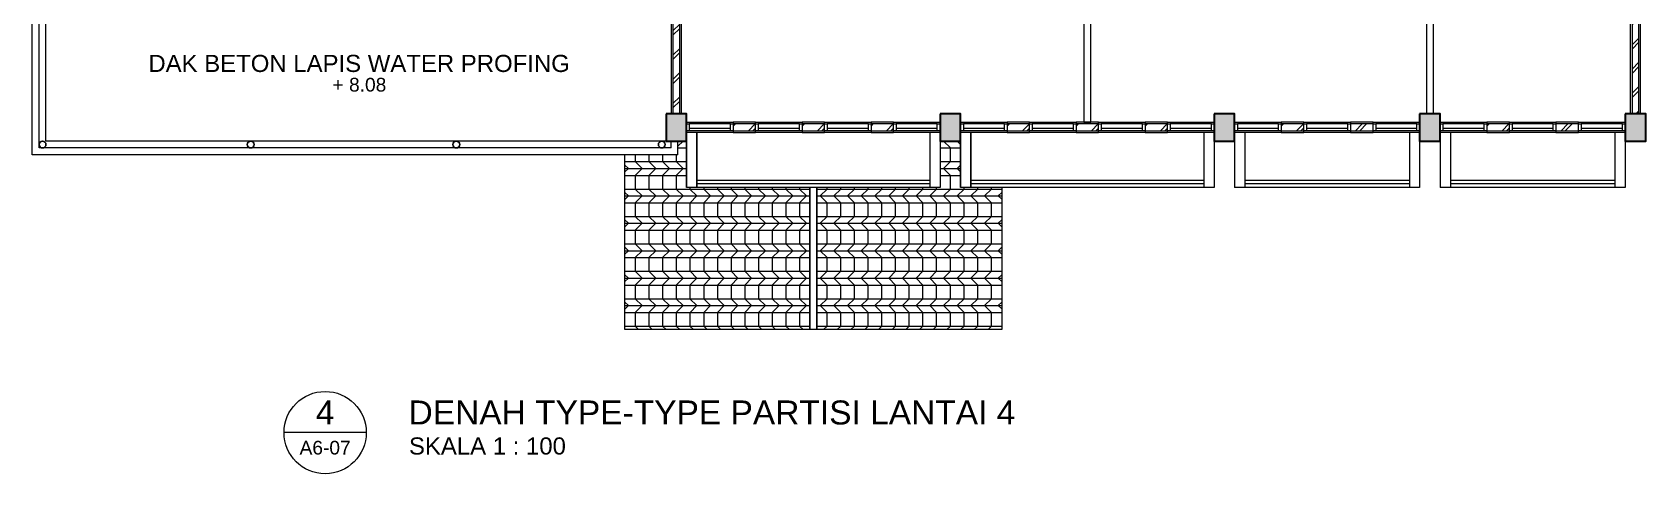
# Model space of a CAD drawing. Header units: millimetres. Extents: x -11 to 1625, y -267 to 180.
# Drawn here: x 1040.36 to 1063.91, y -180.94 to -174.5 of the extents above; entities that cross this region are included whole.
import ezdxf
from ezdxf.enums import TextEntityAlignment as Align

# ---------------------------------------------------------------- set-up
doc = ezdxf.new("R2010")
doc.units = ezdxf.units.MM
for name, color, linetype, lineweight in [('ars', 11, 'Continuous', 5), ('dinding', 5, 'Continuous', 15), ('KOLOM', 1, 'Continuous', 30), ('kus', 63, 'Continuous', 15), ('lan', 7, 'Continuous', 15), ('not', 7, 'Continuous', 20), ('PARTISI', 190, 'Continuous', 9), ('SANITAIR', 4, 'Continuous', 5), ('sol kol', 8, 'Continuous', 0)]:
    doc.layers.add(name, color=color, linetype=linetype, lineweight=lineweight)
doc.styles.get("Standard").update_dxf_attribs({"font": 'ARIALUNI.TTF'})

# ---------------------------------------------------------------- blocks, each defined once
blk = doc.blocks.new('Ndtpd')
blk.add_line((0.747, 0), (-0.747, 0))
blk.add_circle((0, 0), 0.747)
at = {"flags": 4}
for tag, height, p in [('NO', 0.5, (0, 0.148)), ('NOLBR', 0.3, (0, -0.398))]:
    blk.add_attdef(tag, text='', height=height, dxfattribs=at).set_placement(p, align=Align.CENTER)
for tag, p, height in [('NDTPD', (1.516, 0.148), 0.5), ('SKALA', (1.523, -0.398), 0.3)]:
    blk.add_attdef(tag, p, '', height=height, dxfattribs=at)
blk = doc.blocks.new('K1')
at = {"layer": 'KOLOM'}
blk.add_lwpolyline([(0.2, 0.15), (-0.2, 0.15), (-0.2, -0.15), (0.2, -0.15), (0.2, 0.15)], dxfattribs=at)
blk = doc.blocks.new('NOTASI RUANG')
at = {"layer": 'not'}
for height, p in [(0.26, (-0.011, 0.3)), (0.175, (-0.009, -0.017))]:
    blk.add_attdef('RUANG', text='', height=height, dxfattribs=at).set_placement(p, align=Align.MIDDLE_CENTER)

msp = doc.modelspace()

# ---------------------------------------------------------------- hatches: boundary and pattern name
at = {"layer": 'ars'}
h = msp.add_hatch(dxfattribs=at)
h.set_pattern_fill('TEMBOK', color=256, scale=0.25)
h.set_pattern_definition([(45, (1053.76178, -176.08964), (-0.176777, 0.176777), []), (45, (1053.82428, -176.08964), (-0.176777, 0.176777), [])])
h.paths.add_polyline_path([(1049.8117814, -175.6896418), (1049.8117814, -171.5896418), (1049.7117814, -171.5896418), (1049.7117814, -175.6896418)])
h = msp.add_hatch(dxfattribs=at)
h.set_pattern_fill('TEMBOK', color=256, scale=0.25)
h.set_pattern_definition([(45, (1052.76178, -176.08964), (-0.1767767, 0.1767767), []), (45, (1052.82428, -176.08964), (-0.1767767, 0.1767767), [])])
h.paths.add_polyline_path([(1063.8117814, -175.6896418), (1063.8117814, -171.5896418), (1063.7117814, -171.5896418), (1063.7117814, -175.6896418)])
h = msp.add_hatch(dxfattribs=at)
h.set_pattern_fill('TEMBOK', color=256, scale=0.25)
h.set_pattern_definition([(45, (1046.46178, -177.46464), (-0.176777, 0.176777), []), (45, (1046.52428, -177.46464), (-0.176777, 0.176777), [])])
h.paths.add_polyline_path([(1050.918448, -175.8396418), (1050.5917814, -175.8396418), (1050.5917814, -175.9396418), (1050.918448, -175.9396418)])
h = msp.add_hatch(dxfattribs=at)
h.set_pattern_fill('TEMBOK', color=256, scale=0.25)
h.set_pattern_definition([(45, (1047.46845, -177.46464), (-0.176777, 0.176777), []), (45, (1047.53095, -177.46464), (-0.176777, 0.176777), [])])
h.paths.add_polyline_path([(1051.9251147, -175.8396418), (1051.598448, -175.8396418), (1051.598448, -175.9396418), (1051.9251147, -175.9396418)])
h = msp.add_hatch(dxfattribs=at)
h.set_pattern_fill('TEMBOK', color=256, scale=0.25)
h.set_pattern_definition([(45, (1048.47511, -177.46464), (-0.176777, 0.176777), []), (45, (1048.53761, -177.46464), (-0.176777, 0.176777), [])])
h.paths.add_polyline_path([(1052.9317814, -175.8396418), (1052.6051147, -175.8396418), (1052.6051147, -175.9396418), (1052.9317814, -175.9396418)])
h = msp.add_hatch(dxfattribs=at)
h.set_pattern_fill('TEMBOK', color=256, scale=0.25)
h.set_pattern_definition([(45, (1050.46178, -177.46464), (-0.176777, 0.176777), []), (45, (1050.52428, -177.46464), (-0.176777, 0.176777), [])])
h.paths.add_polyline_path([(1054.918448, -175.8396418), (1054.5917814, -175.8396418), (1054.5917814, -175.9396418), (1054.918448, -175.9396418)])
h = msp.add_hatch(dxfattribs=at)
h.set_pattern_fill('TEMBOK', color=256, scale=0.25)
h.set_pattern_definition([(45, (1051.46845, -177.46464), (-0.176777, 0.176777), []), (45, (1051.53095, -177.46464), (-0.176777, 0.176777), [])])
h.paths.add_polyline_path([(1055.9251147, -175.8396418), (1055.598448, -175.8396418), (1055.598448, -175.9396418), (1055.9251147, -175.9396418)])
h = msp.add_hatch(dxfattribs=at)
h.set_pattern_fill('TEMBOK', color=256, scale=0.25)
h.set_pattern_definition([(45, (1052.47511, -177.46464), (-0.176777, 0.176777), []), (45, (1052.53761, -177.46464), (-0.176777, 0.176777), [])])
h.paths.add_polyline_path([(1056.9317814, -175.8396418), (1056.6051147, -175.8396418), (1056.6051147, -175.9396418), (1056.9317814, -175.9396418)])
h = msp.add_hatch(dxfattribs=at)
h.set_pattern_fill('TEMBOK', color=256, scale=0.25)
h.set_pattern_definition([(45, (1054.46178, -177.46464), (-0.176777, 0.176777), []), (45, (1054.52428, -177.46464), (-0.176777, 0.176777), [])])
h.paths.add_polyline_path([(1058.9217814, -175.8396418), (1058.5917814, -175.8396418), (1058.5917814, -175.9396418), (1058.9217814, -175.9396418)])
h = msp.add_hatch(dxfattribs=at)
h.set_pattern_fill('TEMBOK', color=256, scale=0.25)
h.set_pattern_definition([(45, (1055.32178, -177.46464), (-0.176777, 0.176777), []), (45, (1055.38428, -177.46464), (-0.176777, 0.176777), [])])
h.paths.add_polyline_path([(1059.9317814, -175.8396418), (1059.6017814, -175.8396418), (1059.6017814, -175.9396418), (1059.9317814, -175.9396418)])
h = msp.add_hatch(dxfattribs=at)
h.set_pattern_fill('TEMBOK', color=256, scale=0.25)
h.set_pattern_definition([(45, (1057.46178, -177.46464), (-0.176777, 0.176777), []), (45, (1057.52428, -177.46464), (-0.176777, 0.176777), [])])
h.paths.add_polyline_path([(1061.9217814, -175.8396418), (1061.5917814, -175.8396418), (1061.5917814, -175.9396418), (1061.9217814, -175.9396418)])
h = msp.add_hatch(dxfattribs=at)
h.set_pattern_fill('TEMBOK', color=256, scale=0.25)
h.set_pattern_definition([(45, (1058.32178, -177.46464), (-0.176777, 0.176777), []), (45, (1058.38428, -177.46464), (-0.176777, 0.176777), [])])
h.paths.add_polyline_path([(1062.9317814, -175.8396418), (1062.6017814, -175.8396418), (1062.6017814, -175.9396418), (1062.9317814, -175.9396418)])
h = msp.add_hatch(dxfattribs=at)
h.set_pattern_fill('PLENTONG', color=256, scale=0.1, angle=270)
h.set_pattern_definition([(0, (1053.7618, -175.98964), (1e-16, 0.4), []), (0, (1053.7618, -176.08964), (1e-16, 0.4), []), (0, (1053.7618, -176.18964), (1e-16, 0.4), []), (315, (1053.76178, -175.98964), (0.2, -5e-17), [0.141421, -0.424264]), (45, (1053.76178, -176.18964), (-0.2, 5e-17), [0.141421, -0.424264]), (270, (1053.76178, -176.18964), (0.2, -4e-17), [0.2, -0.2])])
h.paths.add_polyline_path([(1049.9117814, -176.7646418), (1049.9117814, -176.0896418), (1049.7867814, -176.0896418), (1049.7867814, -176.2896418), (1049.0117814, -176.2896418), (1049.0117814, -178.8396418), (1051.7117814, -178.8396418), (1051.7117814, -176.7646418)])
h = msp.add_hatch(dxfattribs=at)
h.set_pattern_fill('PLENTONG', color=256, scale=0.1, angle=90)
h.set_pattern_definition([(180, (1053.7618, -176.18964), (-5e-17, -0.4), []), (180, (1053.7618, -176.08964), (-5e-17, -0.4), []), (180, (1053.7618, -175.98964), (-5e-17, -0.4), []), (135, (1053.76178, -176.18964), (-0.2, 2e-17), [0.141421, -0.424264]), (225, (1053.76178, -175.98964), (0.2, -2e-17), [0.141421, -0.424264]), (90, (1053.76178, -175.98964), (-0.2, 1e-17), [0.2, -0.2])])
h.paths.add_polyline_path([(1053.6117814, -176.7646418), (1051.8117814, -176.7646418), (1051.8117814, -178.8396418), (1054.5117814, -178.8396418), (1054.5117814, -176.7646418), (1053.9117814, -176.7646418), (1053.9117814, -176.0896418), (1053.6117814, -176.0896418)])
at = {"layer": 'sol kol'}
for points in [[(1049.6117814, -175.6896418), (1049.6117814, -176.0896418), (1049.9117814, -176.0896418), (1049.9117814, -175.6896418)], [(1053.6117814, -175.6896418), (1053.6117814, -176.0896418), (1053.9117814, -176.0896418), (1053.9117814, -175.6896418)], [(1057.6117814, -175.6896418), (1057.6117814, -176.0896418), (1057.9117814, -176.0896418), (1057.9117814, -175.6896418)], [(1060.6117814, -175.6896418), (1060.6117814, -176.0896418), (1060.9117814, -176.0896418), (1060.9117814, -175.6896418)], [(1063.6117814, -175.6896418), (1063.6117814, -176.0896418), (1063.9117814, -176.0896418), (1063.9117814, -175.6896418)]]:
    msp.add_hatch(color=256, dxfattribs=at).paths.add_polyline_path(points)

# ---------------------------------------------------------------- linework, layer by layer
for p, q in [((1049.9117814, -176.0896418), (1049.9117814, -176.7646418)), ((1050.0617814, -175.9646418), (1050.0617814, -176.7646418)), ((1053.9117814, -176.0896418), (1053.9117814, -176.7646418)), ((1054.0617814, -175.9646418), (1054.0617814, -176.7646418)), ((1051.7117814, -178.8396418), (1051.7117814, -176.7646418)), ((1051.8117814, -178.8396418), (1051.8117814, -176.7646418))]:
    msp.add_line(p, q)
for centre in [(1040.5117814, -176.1396418), (1043.5501217, -176.1396418), (1046.5501217, -176.1396418), (1049.5501217, -176.1396418)]:
    msp.add_circle(centre, 0.05)
at = {"layer": 'ars'}
for points in [[(1049.8117814, -175.6896418), (1049.8117814, -171.5896418), (1049.7117814, -171.5896418), (1049.7117814, -175.6896418)], [(1063.8117814, -175.6896418), (1063.8117814, -171.5896418), (1063.7117814, -171.5896418), (1063.7117814, -175.6896418)], [(1050.918448, -175.8396418), (1050.5917814, -175.8396418), (1050.5917814, -175.9396418), (1050.918448, -175.9396418)], [(1051.9251147, -175.8396418), (1051.598448, -175.8396418), (1051.598448, -175.9396418), (1051.9251147, -175.9396418)], [(1052.9317814, -175.8396418), (1052.6051147, -175.8396418), (1052.6051147, -175.9396418), (1052.9317814, -175.9396418)], [(1054.918448, -175.8396418), (1054.5917814, -175.8396418), (1054.5917814, -175.9396418), (1054.918448, -175.9396418)], [(1055.9251147, -175.8396418), (1055.598448, -175.8396418), (1055.598448, -175.9396418), (1055.9251147, -175.9396418)], [(1056.9317814, -175.8396418), (1056.6051147, -175.8396418), (1056.6051147, -175.9396418), (1056.9317814, -175.9396418)], [(1058.9217814, -175.8396418), (1058.5917814, -175.8396418), (1058.5917814, -175.9396418), (1058.9217814, -175.9396418)], [(1059.9317814, -175.8396418), (1059.6017814, -175.8396418), (1059.6017814, -175.9396418), (1059.9317814, -175.9396418)], [(1061.9217814, -175.8396418), (1061.5917814, -175.8396418), (1061.5917814, -175.9396418), (1061.9217814, -175.9396418)], [(1062.9317814, -175.8396418), (1062.6017814, -175.8396418), (1062.6017814, -175.9396418), (1062.9317814, -175.9396418)]]:
    msp.add_lwpolyline(points, close=True, dxfattribs=at)
for points in [[(1053.4617814, -176.6646418), (1050.0617814, -176.6646418)], [(1053.4617814, -176.7146418), (1050.0617814, -176.7146418)], [(1057.4617814, -176.6646418), (1054.0617814, -176.6646418)], [(1057.4617814, -176.7146418), (1054.0617814, -176.7146418)], [(1060.4617814, -176.6646418), (1058.0617814, -176.6646418)], [(1060.4617814, -176.7146418), (1058.0617814, -176.7146418)], [(1063.4617814, -176.6646418), (1061.0617814, -176.6646418)], [(1063.4617814, -176.7146418), (1061.0617814, -176.7146418)]]:
    msp.add_lwpolyline(points, dxfattribs=at)
at = {"layer": 'dinding'}
for p, q in [((1040.3617814, -176.2896418), (1040.3617814, -164.4896418)), ((1040.4617814, -176.1896418), (1040.4617814, -164.5896418)), ((1049.6867814, -176.1896418), (1049.6867814, -176.0896418)), ((1049.7867814, -176.2896418), (1049.7867814, -176.0896418)), ((1049.7867814, -176.2896418), (1040.3617814, -176.2896418)), ((1049.6867814, -176.1896418), (1040.4617814, -176.1896418))]:
    msp.add_line(p, q, dxfattribs=at)
for points in [[(1049.8367814, -175.6896418), (1049.8367814, -171.5896418), (1049.6867814, -171.5896418), (1049.6867814, -175.6896418)], [(1063.8367814, -175.6896418), (1063.8367814, -171.5896418), (1063.6867814, -171.5896418), (1063.6867814, -175.6896418)], [(1050.918448, -175.8146418), (1050.5917814, -175.8146418), (1050.5917814, -175.9646418), (1050.918448, -175.9646418)], [(1051.9251147, -175.8146418), (1051.598448, -175.8146418), (1051.598448, -175.9646418), (1051.9251147, -175.9646418)], [(1052.9317814, -175.8146418), (1052.6051147, -175.8146418), (1052.6051147, -175.9646418), (1052.9317814, -175.9646418)], [(1054.918448, -175.8146418), (1054.5917814, -175.8146418), (1054.5917814, -175.9646418), (1054.918448, -175.9646418)], [(1055.9251147, -175.8146418), (1055.598448, -175.8146418), (1055.598448, -175.9646418), (1055.9251147, -175.9646418)], [(1056.9317814, -175.8146418), (1056.6051147, -175.8146418), (1056.6051147, -175.9646418), (1056.9317814, -175.9646418)], [(1058.9217814, -175.8146418), (1058.5917814, -175.8146418), (1058.5917814, -175.9646418), (1058.9217814, -175.9646418)], [(1059.9317814, -175.8146418), (1059.6017814, -175.8146418), (1059.6017814, -175.9646418), (1059.9317814, -175.9646418)], [(1061.9217814, -175.8146418), (1061.5917814, -175.8146418), (1061.5917814, -175.9646418), (1061.9217814, -175.9646418)], [(1062.9317814, -175.8146418), (1062.6017814, -175.8146418), (1062.6017814, -175.9646418), (1062.9317814, -175.9646418)]]:
    msp.add_lwpolyline(points, close=True, dxfattribs=at)
at = {"layer": 'kus'}
for p, q in [((1050.5517814, -175.8396418), (1049.9517814, -175.8396418)), ((1050.5517814, -175.9046418), (1049.9517814, -175.9046418)), ((1051.558448, -175.8396418), (1050.958448, -175.8396418)), ((1051.558448, -175.9046418), (1050.958448, -175.9046418)), ((1052.5651147, -175.8396418), (1051.9651147, -175.8396418)), ((1052.5651147, -175.9046418), (1051.9651147, -175.9046418)), ((1053.5717814, -175.8396418), (1052.9717814, -175.8396418)), ((1053.5717814, -175.9046418), (1052.9717814, -175.9046418)), ((1054.5517814, -175.8396418), (1053.9517814, -175.8396418)), ((1054.5517814, -175.9046418), (1053.9517814, -175.9046418)), ((1055.558448, -175.8396418), (1054.958448, -175.8396418)), ((1055.558448, -175.9046418), (1054.958448, -175.9046418)), ((1056.5651147, -175.8396418), (1055.9651147, -175.8396418)), ((1056.5651147, -175.9046418), (1055.9651147, -175.9046418)), ((1057.5717814, -175.8396418), (1056.9717814, -175.8396418)), ((1057.5717814, -175.9046418), (1056.9717814, -175.9046418)), ((1058.5517814, -175.8396418), (1057.9517814, -175.8396418)), ((1058.5517814, -175.9046418), (1057.9517814, -175.9046418)), ((1059.5617814, -175.8396418), (1058.9617814, -175.8396418)), ((1059.5617814, -175.9046418), (1058.9617814, -175.9046418)), ((1060.5717814, -175.8396418), (1059.9717814, -175.8396418)), ((1060.5717814, -175.9046418), (1059.9717814, -175.9046418)), ((1061.5517814, -175.8396418), (1060.9517814, -175.8396418)), ((1061.5517814, -175.9046418), (1060.9517814, -175.9046418)), ((1062.5617814, -175.8396418), (1061.9617814, -175.8396418)), ((1062.5617814, -175.9046418), (1061.9617814, -175.9046418)), ((1063.5717814, -175.8396418), (1062.9717814, -175.8396418)), ((1063.5717814, -175.9046418), (1062.9717814, -175.9046418)), ((1050.5517814, -175.9396418), (1049.9517814, -175.9396418)), ((1051.558448, -175.9396418), (1050.958448, -175.9396418)), ((1052.5651147, -175.9396418), (1051.9651147, -175.9396418)), ((1053.5717814, -175.9396418), (1052.9717814, -175.9396418)), ((1054.5517814, -175.9396418), (1053.9517814, -175.9396418)), ((1055.558448, -175.9396418), (1054.958448, -175.9396418)), ((1056.5651147, -175.9396418), (1055.9651147, -175.9396418)), ((1057.5717814, -175.9396418), (1056.9717814, -175.9396418)), ((1058.5517814, -175.9396418), (1057.9517814, -175.9396418)), ((1059.5617814, -175.9396418), (1058.9617814, -175.9396418)), ((1060.5717814, -175.9396418), (1059.9717814, -175.9396418)), ((1061.5517814, -175.9396418), (1060.9517814, -175.9396418)), ((1062.5617814, -175.9396418), (1061.9617814, -175.9396418)), ((1063.5717814, -175.9396418), (1062.9717814, -175.9396418))]:
    msp.add_line(p, q, dxfattribs=at)
for points in [[(1049.9517814, -175.9396418), (1049.9117814, -175.9396418), (1049.9117814, -175.8396418), (1049.9517814, -175.8396418)], [(1050.5917814, -175.9396418), (1050.5517814, -175.9396418), (1050.5517814, -175.8396418), (1050.5917814, -175.8396418)], [(1050.958448, -175.9396418), (1050.918448, -175.9396418), (1050.918448, -175.8396418), (1050.958448, -175.8396418)], [(1051.598448, -175.9396418), (1051.558448, -175.9396418), (1051.558448, -175.8396418), (1051.598448, -175.8396418)], [(1051.9651147, -175.9396418), (1051.9251147, -175.9396418), (1051.9251147, -175.8396418), (1051.9651147, -175.8396418)], [(1052.6051147, -175.9396418), (1052.5651147, -175.9396418), (1052.5651147, -175.8396418), (1052.6051147, -175.8396418)], [(1052.9717814, -175.9396418), (1052.9317814, -175.9396418), (1052.9317814, -175.8396418), (1052.9717814, -175.8396418)], [(1053.6117814, -175.9396418), (1053.5717814, -175.9396418), (1053.5717814, -175.8396418), (1053.6117814, -175.8396418)], [(1053.9517814, -175.9396418), (1053.9117814, -175.9396418), (1053.9117814, -175.8396418), (1053.9517814, -175.8396418)], [(1054.5917814, -175.9396418), (1054.5517814, -175.9396418), (1054.5517814, -175.8396418), (1054.5917814, -175.8396418)], [(1054.958448, -175.9396418), (1054.918448, -175.9396418), (1054.918448, -175.8396418), (1054.958448, -175.8396418)], [(1055.598448, -175.9396418), (1055.558448, -175.9396418), (1055.558448, -175.8396418), (1055.598448, -175.8396418)], [(1055.9651147, -175.9396418), (1055.9251147, -175.9396418), (1055.9251147, -175.8396418), (1055.9651147, -175.8396418)], [(1056.6051147, -175.9396418), (1056.5651147, -175.9396418), (1056.5651147, -175.8396418), (1056.6051147, -175.8396418)], [(1056.9717814, -175.9396418), (1056.9317814, -175.9396418), (1056.9317814, -175.8396418), (1056.9717814, -175.8396418)], [(1057.6117814, -175.9396418), (1057.5717814, -175.9396418), (1057.5717814, -175.8396418), (1057.6117814, -175.8396418)], [(1057.9517814, -175.9396418), (1057.9117814, -175.9396418), (1057.9117814, -175.8396418), (1057.9517814, -175.8396418)], [(1058.5917814, -175.9396418), (1058.5517814, -175.9396418), (1058.5517814, -175.8396418), (1058.5917814, -175.8396418)], [(1058.9617814, -175.9396418), (1058.9217814, -175.9396418), (1058.9217814, -175.8396418), (1058.9617814, -175.8396418)], [(1059.6017814, -175.9396418), (1059.5617814, -175.9396418), (1059.5617814, -175.8396418), (1059.6017814, -175.8396418)], [(1059.9717814, -175.9396418), (1059.9317814, -175.9396418), (1059.9317814, -175.8396418), (1059.9717814, -175.8396418)], [(1060.6117814, -175.9396418), (1060.5717814, -175.9396418), (1060.5717814, -175.8396418), (1060.6117814, -175.8396418)], [(1060.9517814, -175.9396418), (1060.9117814, -175.9396418), (1060.9117814, -175.8396418), (1060.9517814, -175.8396418)], [(1061.5917814, -175.9396418), (1061.5517814, -175.9396418), (1061.5517814, -175.8396418), (1061.5917814, -175.8396418)], [(1061.9617814, -175.9396418), (1061.9217814, -175.9396418), (1061.9217814, -175.8396418), (1061.9617814, -175.8396418)], [(1062.6017814, -175.9396418), (1062.5617814, -175.9396418), (1062.5617814, -175.8396418), (1062.6017814, -175.8396418)], [(1062.9717814, -175.9396418), (1062.9317814, -175.9396418), (1062.9317814, -175.8396418), (1062.9717814, -175.8396418)], [(1063.6117814, -175.9396418), (1063.5717814, -175.9396418), (1063.5717814, -175.8396418), (1063.6117814, -175.8396418)]]:
    msp.add_lwpolyline(points, close=True, dxfattribs=at)
at = {"layer": 'lan'}
for p, q in [((1053.4617814, -175.9646418), (1053.4617814, -176.7646418)), ((1053.6117814, -176.0896418), (1053.6117814, -176.7646418)), ((1057.4617814, -175.9646418), (1057.4617814, -176.7646418)), ((1057.6117814, -176.0896418), (1057.6117814, -176.7646418)), ((1057.9117814, -176.0896418), (1057.9117814, -176.7646418)), ((1058.0617814, -175.9646418), (1058.0617814, -176.7646418)), ((1060.4617814, -175.9646418), (1060.4617814, -176.7646418)), ((1060.6117814, -176.0896418), (1060.6117814, -176.7646418)), ((1060.9117814, -176.0896418), (1060.9117814, -176.7646418)), ((1061.0617814, -175.9646418), (1061.0617814, -176.7646418)), ((1063.4617814, -175.9646418), (1063.4617814, -176.7646418)), ((1063.6117814, -176.0896418), (1063.6117814, -176.7646418)), ((1049.0117814, -178.8396418), (1049.0117814, -176.2896418)), ((1054.5117814, -176.7646418), (1054.5117814, -178.8396418)), ((1054.5117814, -178.8396418), (1049.0117814, -178.8396418))]:
    msp.add_line(p, q, dxfattribs=at)
for points in [[(1050.5917814, -175.9646418), (1049.9117814, -175.9646418), (1049.9117814, -175.8146418), (1050.5917814, -175.8146418)], [(1051.598448, -175.9646418), (1050.918448, -175.9646418), (1050.918448, -175.8146418), (1051.598448, -175.8146418)], [(1052.6051147, -175.9646418), (1051.9251147, -175.9646418), (1051.9251147, -175.8146418), (1052.6051147, -175.8146418)], [(1053.6117814, -175.9646418), (1052.9317814, -175.9646418), (1052.9317814, -175.8146418), (1053.6117814, -175.8146418)], [(1054.5917814, -175.9646418), (1053.9117814, -175.9646418), (1053.9117814, -175.8146418), (1054.5917814, -175.8146418)], [(1055.598448, -175.9646418), (1054.918448, -175.9646418), (1054.918448, -175.8146418), (1055.598448, -175.8146418)], [(1056.6051147, -175.9646418), (1055.9251147, -175.9646418), (1055.9251147, -175.8146418), (1056.6051147, -175.8146418)], [(1057.6117814, -175.9646418), (1056.9317814, -175.9646418), (1056.9317814, -175.8146418), (1057.6117814, -175.8146418)], [(1058.5917814, -175.9646418), (1057.9117814, -175.9646418), (1057.9117814, -175.8146418), (1058.5917814, -175.8146418)], [(1059.6017814, -175.9646418), (1058.9217814, -175.9646418), (1058.9217814, -175.8146418), (1059.6017814, -175.8146418)], [(1060.6117814, -175.9646418), (1059.9317814, -175.9646418), (1059.9317814, -175.8146418), (1060.6117814, -175.8146418)], [(1061.5917814, -175.9646418), (1060.9117814, -175.9646418), (1060.9117814, -175.8146418), (1061.5917814, -175.8146418)], [(1062.6017814, -175.9646418), (1061.9217814, -175.9646418), (1061.9217814, -175.8146418), (1062.6017814, -175.8146418)], [(1063.6117814, -175.9646418), (1062.9317814, -175.9646418), (1062.9317814, -175.8146418), (1063.6117814, -175.8146418)]]:
    msp.add_lwpolyline(points, close=True, dxfattribs=at)
for points in [[(1053.6117814, -176.7646418), (1049.9117814, -176.7646418)], [(1057.6117814, -176.7646418), (1053.9117814, -176.7646418)], [(1060.6117814, -176.7646418), (1057.9117814, -176.7646418)], [(1063.6117814, -176.7646418), (1060.9117814, -176.7646418)]]:
    msp.add_lwpolyline(points, dxfattribs=at)
at = {"layer": 'PARTISI'}
for points in [[(1055.7117814, -175.8146418), (1055.8117814, -175.8146418), (1055.8117814, -171.4396418), (1055.7117814, -171.4396418)], [(1060.7117814, -175.6896418), (1060.8117814, -175.6896418), (1060.8117814, -171.5896418), (1060.7117814, -171.5896418)]]:
    msp.add_lwpolyline(points, close=True, dxfattribs=at)
at = {"layer": 'SANITAIR'}
for p, q in [((1040.5617814, -176.0896418), (1040.5617814, -164.6896418)), ((1049.7617814, -176.0896418), (1040.5617814, -176.0896418))]:
    msp.add_line(p, q, dxfattribs=at)

# ---------------------------------------------------------------- block references
ref = msp.add_blockref('NOTASI RUANG', (1045.1283684, -175.1458757), dxfattribs=dict(xscale=-0.6323962268195373, yscale=0.6323962268195373, zscale=0.6323962268195373))
ref.add_attrib('RUANG', '+ 8.08', dxfattribs={"layer": 'not', "height": 0.2}).set_placement((1045.1369949, -175.2668149), align=Align.MIDDLE_CENTER)
ref.add_attrib('RUANG', 'DAK BETON LAPIS WATER PROFING', dxfattribs={"layer": 'not', "height": 0.25}).set_placement((1045.1321838, -174.9562912), align=Align.MIDDLE_CENTER)
at = {"layer": 'KOLOM', "rotation": 90}
for p in [(1049.7617814, -175.8896418), (1053.7617814, -175.8896418), (1057.7617814, -175.8896418), (1060.7617814, -175.8896418), (1063.7617814, -175.8896418)]:
    msp.add_blockref('K1', p, dxfattribs=at)
at = {"layer": 'not'}
ref = msp.add_blockref('Ndtpd', (1044.6364848, -180.3429652), dxfattribs=dict(at, xscale=0.803212851405533, yscale=0.803212851405533, zscale=0.803212851405533))
ref.add_attrib('NO', '4', dxfattribs={"layer": '0', "height": 0.35, "flags": 4}).set_placement((1044.6361576, -180.2244394), align=Align.CENTER)
ref.add_attrib('NDTPD', 'DENAH TYPE-TYPE PARTISI LANTAI 4', (1045.8541694, -180.2244394), dxfattribs={"layer": '0', "height": 0.35, "flags": 4})
ref.add_attrib('NOLBR', 'A6-07', dxfattribs={"layer": '0', "height": 0.2, "flags": 4}).set_placement((1044.6361576, -180.6629351), align=Align.CENTER)
ref.add_attrib('SKALA', 'SKALA 1 : 100', (1045.8599695, -180.6629351), dxfattribs={"layer": '0', "height": 0.25, "flags": 4})

doc.saveas('drawing.dxf')
